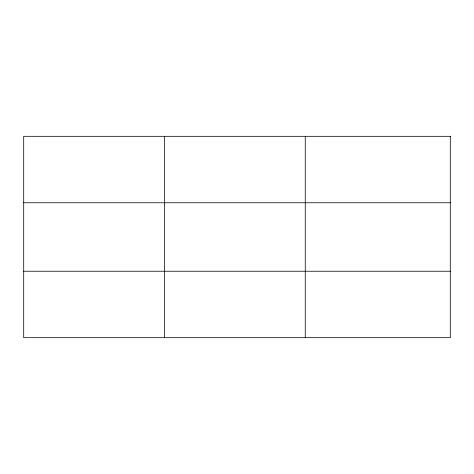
<?xml version="1.0" encoding="UTF-8"?>
<svg xmlns="http://www.w3.org/2000/svg" width="474" height="474" viewBox="0 0 474 474"><rect width="100%" height="100%" fill="white"/><g stroke="black" fill="none" stroke-linecap="round" stroke-linejoin="round"><path stroke-width="0.71" d="M164.478 136.316L164.478 337.684M305.256 136.316L305.256 337.684M23.7 202.765L450.3 202.765M23.7 271.235L450.3 271.235M450.3 136.316L450.3 337.684L23.7 337.684L23.7 136.316L450.3 136.316"/></g></svg>
